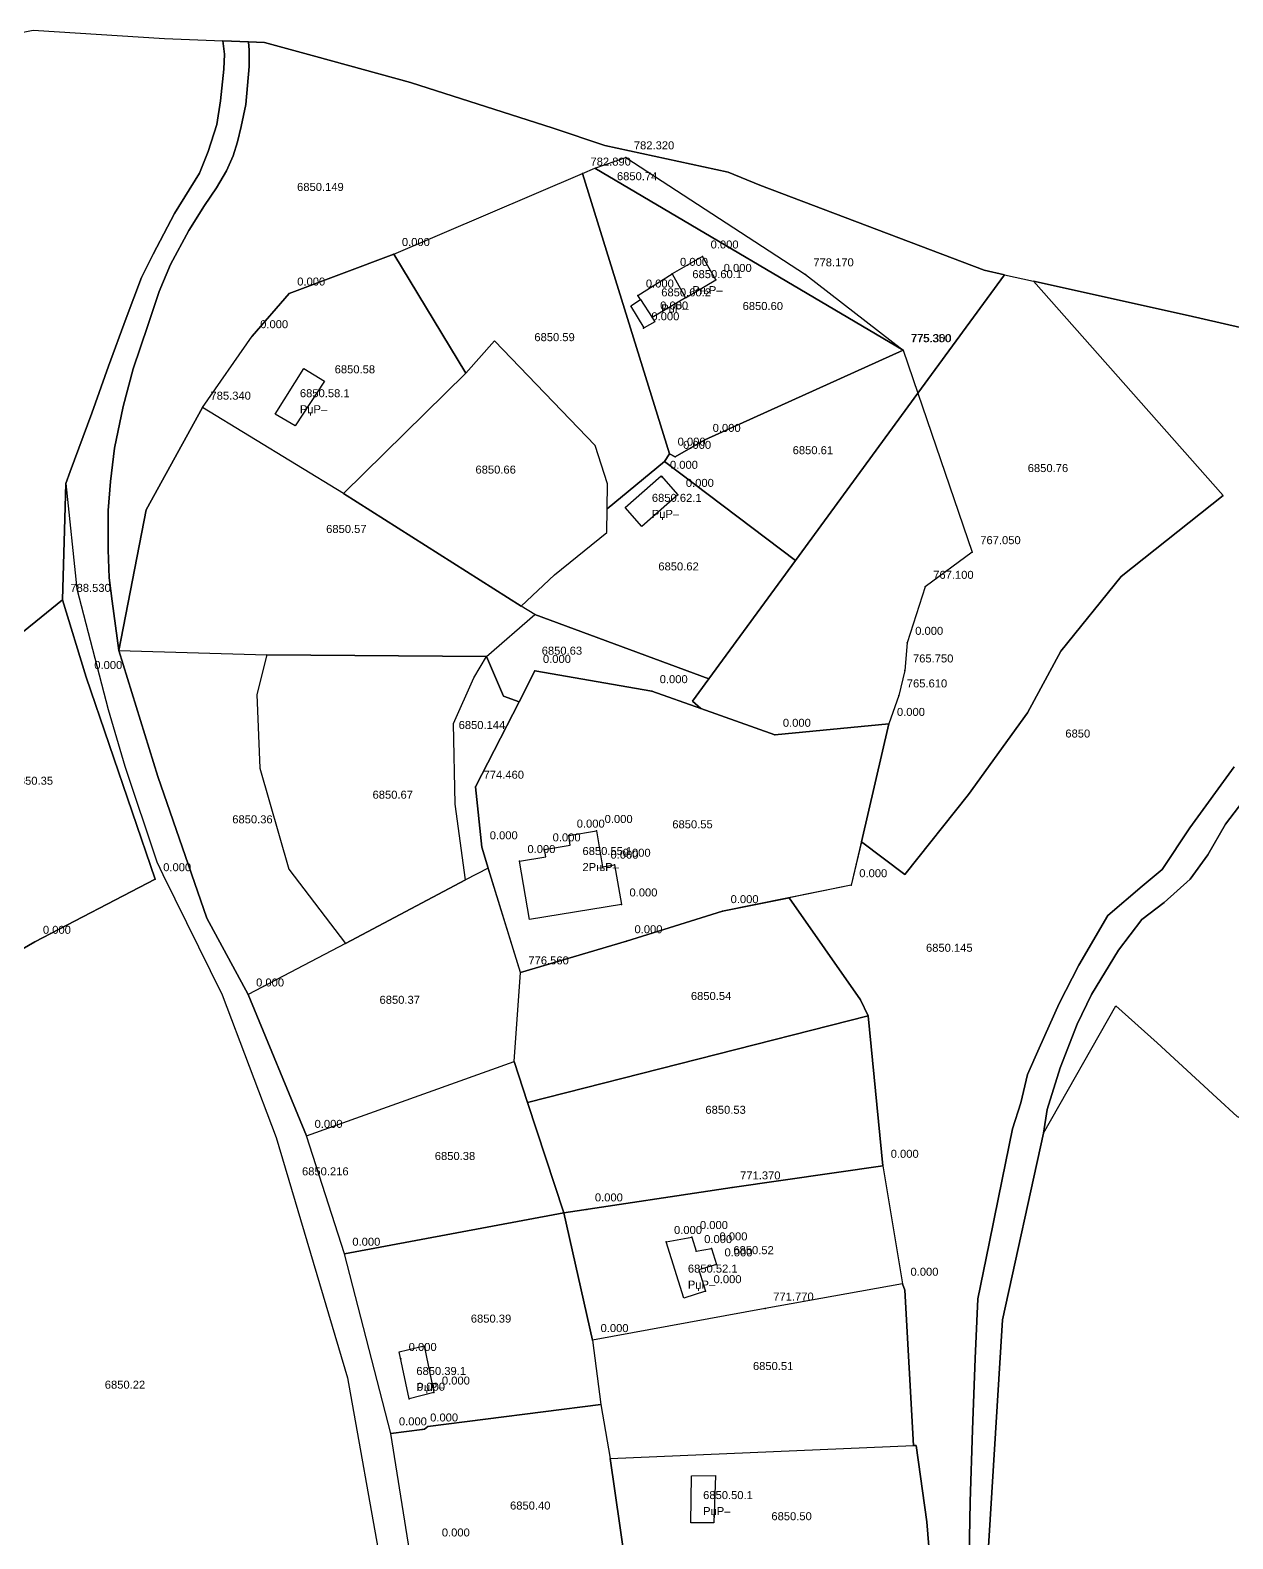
# Model space of a CAD drawing. Header units: metres. Extents: x 8504925 to 8509157, y 4588840 to 4591954.
# Drawn here: x 8506242 to 8506392.3, y 4589416.7 to 4589605.3 of the extents above; entities that cross this region are included whole.
import ezdxf

# ---------------------------------------------------------------- set-up
doc = ezdxf.new("R2010")
doc.units = ezdxf.units.M
for name, color, linetype in [('cad13', 30, 'Continuous'), ('cad144', 7, 'Continuous'), ('cad145', 7, 'Continuous'), ('cad146', 7, 'Continuous'), ('cad176', 7, 'Continuous'), ('cad22', 7, 'Continuous'), ('cad_cont_1', 30, 'Continuous'), ('cad_cont_2', 7, 'Continuous'), ('cad_cont_3', 7, 'Continuous'), ('points', 1, 'Continuous'), ('texts', 7, 'Continuous')]:
    doc.layers.add(name, color=color, linetype=linetype)
doc.styles.get("Standard").update_dxf_attribs({"font": 'arial.ttf'})

msp = doc.modelspace()

# ---------------------------------------------------------------- linework, layer by layer
at = {"layer": 'cad13'}
for points in [[(8506323.932, 4589571.821), (8506327.69, 4589574.04), (8506326.05, 4589576.97), (8506322.23, 4589574.8)], [(8506323.932, 4589571.821), (8506319.75, 4589569.35), (8506320.101, 4589568.814), (8506318.752, 4589568.051), (8506317.067, 4589570.805), (8506318.291, 4589571.583), (8506317.96, 4589572.09), (8506322.23, 4589574.8)], [(8506322.23, 4589574.8), (8506323.932, 4589571.821)], [(8506275.123, 4589555.803), (8506272.65, 4589557.272), (8506276.208, 4589562.967), (8506278.8, 4589561.381), (8506275.123, 4589555.803)], [(8506318.462, 4589543.214), (8506316.364, 4589545.592), (8506320.861, 4589549.563), (8506322.96, 4589547.18), (8506318.462, 4589543.214)], [(8506315.91, 4589496), (8506304.413, 4589494.097), (8506303.16, 4589501.42), (8506306.464, 4589501.964), (8506306.31, 4589502.88), (8506309.512, 4589503.413), (8506309.32, 4589504.6), (8506312.81, 4589505.18), (8506313.54, 4589500.72), (8506315.06, 4589500.96), (8506315.91, 4589496)], [(8506323.691, 4589446.814), (8506321.48, 4589453.82), (8506324.72, 4589454.44), (8506325.25, 4589452.68), (8506327.16, 4589453.02), (8506327.79, 4589451.02), (8506325.579, 4589450.328), (8506326.42, 4589447.67), (8506323.691, 4589446.814)], [(8506289.36, 4589434.23), (8506288.135, 4589440.086), (8506291.248, 4589440.851), (8506292.47, 4589435), (8506289.36, 4589434.23)], [(8506324.56, 4589418.723), (8506324.673, 4589424.615), (8506327.674, 4589424.658), (8506327.473, 4589418.742), (8506324.56, 4589418.723)]]:
    msp.add_lwpolyline(points, dxfattribs=at)
at = {"layer": 'cad144'}
for points in [[(8506312.597, 4589588.02), (8506316.46, 4589589.36)], [(8506316.46, 4589589.36), (8506338.89, 4589574.74)], [(8506287.47, 4589577.28), (8506311.04, 4589587.33)], [(8506311.04, 4589587.33), (8506312.597, 4589588.02)], [(8506321.93, 4589552.33), (8506311.04, 4589587.33)], [(8506296.481, 4589562.387), (8506287.47, 4589577.28)], [(8506338.89, 4589574.74), (8506351.11, 4589565.27)], [(8506263.55, 4589558.08), (8506269.76, 4589567.01)], [(8506351.11, 4589565.27), (8506352.957, 4589559.887)], [(8506352.957, 4589559.887), (8506359.75, 4589540.02)], [(8506321.93, 4589552.33), (8506322.62, 4589551.93)], [(8506359.75, 4589540.02), (8506353.87, 4589535.69), (8506351.62, 4589528.69), (8506351.34, 4589525.24), (8506350.57, 4589522.12), (8506349.34, 4589518.56)], [(8506222.07, 4589514.6), (8506246.04, 4589534.06)], [(8506246.04, 4589534.06), (8506249.03, 4589524.42), (8506257.64, 4589499.15), (8506242.61, 4589491.33)], [(8506303.113, 4589521.309), (8506305.1, 4589525.18), (8506319.69, 4589522.65), (8506325.841, 4589520.473)], [(8506298.45, 4589503.14), (8506297.68, 4589510.71), (8506303.113, 4589521.309)], [(8506325.841, 4589520.473), (8506335.08, 4589517.2), (8506349.34, 4589518.56)], [(8506349.34, 4589518.56), (8506344.63, 4589498.4), (8506328.55, 4589495.16)], [(8506303.28, 4589487.51), (8506298.45, 4589503.14)], [(8506328.55, 4589495.16), (8506316.54, 4589491.4), (8506303.28, 4589487.51)], [(8506281.28, 4589452.35), (8506276.56, 4589467.08)], [(8506308.725, 4589457.451), (8506329.74, 4589460.64), (8506348.56, 4589463.34)], [(8506348.56, 4589463.34), (8506351.03, 4589448.6)], [(8506281.28, 4589452.35), (8506308.725, 4589457.451)], [(8506312.3, 4589441.56), (8506308.725, 4589457.451)], [(8506287.1, 4589429.9), (8506281.28, 4589452.35)], [(8506351.03, 4589448.6), (8506333.88, 4589445.5), (8506312.3, 4589441.56)], [(8506287.1, 4589429.9), (8506291, 4589430.39)], [(8506290.73, 4589407.19), (8506287.1, 4589429.9)]]:
    msp.add_lwpolyline(points, dxfattribs=at)
at = {"layer": 'cad145'}
for points in [[(8506351.11, 4589565.27), (8506326.31, 4589554.05)], [(8506326.31, 4589554.05), (8506322.62, 4589551.93)]]:
    msp.add_lwpolyline(points, dxfattribs=at)
at = {"layer": 'cad146'}
for points in [[(8506246.479, 4589548.594), (8506247.029, 4589550.115), (8506249.716, 4589557.383), (8506251.811, 4589563.262), (8506254.026, 4589569.262), (8506255.946, 4589574.357), (8506257.369, 4589577.254), (8506260.071, 4589582.354), (8506263.194, 4589587.398), (8506264.258, 4589590.111), (8506265.348, 4589593.457), (8506265.809, 4589596.408), (8506266.203, 4589600.381), (8506266.311, 4589602.246), (8506266.093, 4589603.924)], [(8506269.284, 4589603.794), (8506269.385, 4589602.756), (8506269.399, 4589600.707), (8506268.97, 4589595.979), (8506268.387, 4589593.207), (8506267.92, 4589591.279), (8506267.391, 4589589.531), (8506266.561, 4589587.662), (8506265.312, 4589585.549), (8506263.794, 4589583.342), (8506261.83, 4589580.201), (8506259.573, 4589575.975), (8506258.153, 4589572.598), (8506256.709, 4589568.348), (8506254.881, 4589562.922), (8506253.65, 4589558.221), (8506252.573, 4589553.012), (8506252.06, 4589548.857), (8506251.784, 4589545.246), (8506251.758, 4589540.314), (8506251.902, 4589536.826), (8506252.283, 4589533.883), (8506253.09, 4589527.734)], [(8506312.597, 4589588.02), (8506351.11, 4589565.27)], [(8506287.47, 4589577.28), (8506274.39, 4589572.34), (8506269.76, 4589567.01)], [(8506345.902, 4589503.843), (8506351.338, 4589499.742), (8506359.278, 4589509.723), (8506366.648, 4589519.953), (8506370.838, 4589527.662), (8506378.377, 4589536.982), (8506391.127, 4589547.082), (8506367.409, 4589573.883)], [(8506363.778, 4589574.685), (8506352.957, 4589559.887)], [(8506314.136, 4589545.445), (8506314.185, 4589548.547), (8506312.62, 4589553.357), (8506300.03, 4589566.443), (8506296.481, 4589562.387)], [(8506296.481, 4589562.387), (8506281.174, 4589547.34)], [(8506337.667, 4589538.977), (8506352.957, 4589559.887)], [(8506263.55, 4589558.08), (8506256.505, 4589545.303), (8506253.09, 4589527.734)], [(8506281.174, 4589547.34), (8506263.55, 4589558.08)], [(8506321.285, 4589551.357), (8506314.136, 4589545.445)], [(8506321.93, 4589552.33), (8506321.285, 4589551.357)], [(8506337.667, 4589538.977), (8506321.285, 4589551.357)], [(8506246.04, 4589534.06), (8506246.479, 4589548.594)], [(8506246.479, 4589548.594), (8506247.831, 4589535.422), (8506251.744, 4589520.361), (8506253.826, 4589513.272), (8506257.847, 4589501.328), (8506258.578, 4589499.736), (8506266.002, 4589484.688), (8506272.767, 4589466.859), (8506281.67, 4589436.855), (8506285.872, 4589413.258), (8506286.452, 4589408.604), (8506286.686, 4589394.498), (8506282.944, 4589370.846), (8506281.548, 4589364.604), (8506278.414, 4589352.322), (8506275.97, 4589344.37)], [(8506303.393, 4589533.285), (8506281.174, 4589547.34)], [(8506303.393, 4589533.285), (8506307.527, 4589537.18), (8506314.095, 4589542.494), (8506314.136, 4589545.445)], [(8506326.842, 4589524.174), (8506337.667, 4589538.977)], [(8506299.058, 4589526.981), (8506305.093, 4589532.227)], [(8506305.093, 4589532.227), (8506303.393, 4589533.285)], [(8506326.842, 4589524.174), (8506305.093, 4589532.227)], [(8506253.09, 4589527.734), (8506271.599, 4589527.188)], [(8506253.09, 4589527.734), (8506257.975, 4589512.008), (8506264.091, 4589494.283), (8506269.25, 4589484.75)], [(8506271.599, 4589527.188), (8506270.338, 4589522.248), (8506270.735, 4589513.045), (8506274.357, 4589500.395), (8506281.409, 4589491.125)], [(8506271.599, 4589527.188), (8506299.058, 4589526.981)], [(8506296.431, 4589499.055), (8506295.115, 4589508.541), (8506294.913, 4589518.613), (8506297.476, 4589524.303), (8506299.058, 4589526.981)], [(8506303.113, 4589521.309), (8506301.159, 4589522.045), (8506299.058, 4589526.981)], [(8506325.841, 4589520.473), (8506324.808, 4589521.393), (8506326.842, 4589524.174)], [(8506349.34, 4589518.56), (8506345.902, 4589503.843)], [(8506392.469, 4589513.182), (8506386.941, 4589505.566), (8506383.468, 4589500.377), (8506380.973, 4589498.287), (8506376.71, 4589494.604), (8506373.072, 4589488.414), (8506370.62, 4589483.621), (8506368.1, 4589478.025), (8506366.66, 4589474.75), (8506365.832, 4589471.211), (8506364.782, 4589467.939), (8506363.013, 4589459.373), (8506361.883, 4589453.615), (8506360.444, 4589446.711), (8506360.129, 4589439.275), (8506359.776, 4589430.33), (8506359.472, 4589421.338), (8506359.282, 4589410.055)], [(8506345.902, 4589503.843), (8506344.63, 4589498.4), (8506336.889, 4589496.82)], [(8506299.256, 4589500.544), (8506298.45, 4589503.14)], [(8506299.256, 4589500.544), (8506296.431, 4589499.055)], [(8506303.28, 4589487.51), (8506299.256, 4589500.544)], [(8506296.431, 4589499.055), (8506281.409, 4589491.125)], [(8506336.889, 4589496.82), (8506328.55, 4589495.16)], [(8506346.73, 4589482.078), (8506345.783, 4589484.072), (8506336.889, 4589496.82)], [(8506236.13, 4589487.607), (8506242.61, 4589491.33)], [(8506281.409, 4589491.125), (8506269.25, 4589484.75)], [(8506302.511, 4589476.357), (8506303.28, 4589487.51)], [(8506269.25, 4589484.75), (8506276.56, 4589467.08)], [(8506304.168, 4589471.246), (8506346.73, 4589482.078)], [(8506348.56, 4589463.34), (8506346.73, 4589482.078)], [(8506276.56, 4589467.08), (8506302.511, 4589476.357)], [(8506304.168, 4589471.246), (8506302.511, 4589476.357)], [(8506308.725, 4589457.451), (8506304.168, 4589471.246)], [(8506352.408, 4589428.369), (8506351.336, 4589447.789), (8506351.03, 4589448.6)], [(8506312.3, 4589441.56), (8506313.35, 4589433.525)], [(8506313.35, 4589433.525), (8506291.723, 4589430.772), (8506291.298, 4589430.428), (8506291, 4589430.39)], [(8506313.35, 4589433.525), (8506314.506, 4589426.744)], [(8506314.506, 4589426.744), (8506352.408, 4589428.369)], [(8506354.796, 4589410.156), (8506354.053, 4589418.859), (8506352.75, 4589428.371), (8506352.408, 4589428.369)], [(8506314.506, 4589426.744), (8506316.951, 4589409.729)]]:
    msp.add_lwpolyline(points, dxfattribs=at)
at = {"layer": 'cad176'}
for points in [[(8506160.064, 4589570.432), (8506161.924, 4589570.916), (8506166.861, 4589572.197), (8506178.643, 4589575.236), (8506185.104, 4589578.588), (8506189.885, 4589580.916), (8506204.83, 4589588.752), (8506211.252, 4589592.455), (8506221.002, 4589598.182), (8506232.346, 4589603.252), (8506237.861, 4589604.354), (8506242.408, 4589605.252), (8506258.791, 4589604.221), (8506266.093, 4589603.924)], [(8506266.093, 4589603.924), (8506269.284, 4589603.794)], [(8506269.284, 4589603.794), (8506271.283, 4589603.713), (8506277.705, 4589601.963), (8506289.564, 4589598.721), (8506307.385, 4589593.018), (8506313.83, 4589590.838), (8506329.229, 4589587.494), (8506333.213, 4589585.9), (8506361.252, 4589575.244), (8506363.778, 4589574.685)], [(8506363.778, 4589574.685), (8506367.409, 4589573.883)], [(8506367.409, 4589573.883), (8506386.729, 4589569.611), (8506412.354, 4589563.713), (8506424.635, 4589559.197), (8506430.58, 4589560.072), (8506435.713, 4589561.588), (8506440.785, 4589567.707)], [(8506400.25, 4589509.66), (8506396.146, 4589512.238), (8506391.406, 4589506.02), (8506389.201, 4589502.213), (8506386.992, 4589499.148), (8506383.74, 4589496.227), (8506380.928, 4589494.123), (8506378.017, 4589490.273), (8506374.634, 4589484.748), (8506372.875, 4589481.018), (8506370.756, 4589475.574), (8506369.118, 4589470.395), (8506368.658, 4589467.4)], [(8506368.658, 4589467.4), (8506377.674, 4589483.322), (8506382.846, 4589478.705), (8506390.322, 4589471.822), (8506392.869, 4589469.486), (8506396.924, 4589467.986), (8506405.932, 4589465.174), (8506429.963, 4589460.252), (8506434.65, 4589459.291)], [(8506368.658, 4589467.4), (8506363.541, 4589444.111), (8506361.515, 4589411.739), (8506359.924, 4589386.338), (8506359.541, 4589380.377), (8506357.182, 4589361.674), (8506347.846, 4589334.736), (8506341.111, 4589318.205)]]:
    msp.add_lwpolyline(points, dxfattribs=at)
at = {"layer": 'cad22'}
msp.add_lwpolyline([(8506318.291, 4589571.583), (8506319.75, 4589569.35)], dxfattribs=at)
at = {"layer": 'cad_cont_1'}
for points in [[(8506322.23, 4589574.8), (8506323.932, 4589571.821), (8506323.932, 4589571.821), (8506327.69, 4589574.04), (8506326.05, 4589576.97), (8506322.23, 4589574.8)], [(8506322.23, 4589574.8), (8506323.932, 4589571.821), (8506323.932, 4589571.821), (8506319.75, 4589569.35), (8506320.101, 4589568.814), (8506318.752, 4589568.051), (8506317.067, 4589570.805), (8506318.291, 4589571.583), (8506317.96, 4589572.09), (8506322.23, 4589574.8)], [(8506275.123, 4589555.803), (8506272.65, 4589557.272), (8506276.208, 4589562.967), (8506278.8, 4589561.381), (8506275.123, 4589555.803)], [(8506318.462, 4589543.214), (8506316.364, 4589545.592), (8506320.861, 4589549.563), (8506322.96, 4589547.18), (8506318.462, 4589543.214)], [(8506315.91, 4589496), (8506304.413, 4589494.097), (8506303.16, 4589501.42), (8506306.464, 4589501.964), (8506306.31, 4589502.88), (8506309.512, 4589503.413), (8506309.32, 4589504.6), (8506312.81, 4589505.18), (8506313.54, 4589500.72), (8506315.06, 4589500.96), (8506315.91, 4589496)], [(8506323.691, 4589446.814), (8506321.48, 4589453.82), (8506324.72, 4589454.44), (8506325.25, 4589452.68), (8506327.16, 4589453.02), (8506327.79, 4589451.02), (8506325.579, 4589450.328), (8506326.42, 4589447.67), (8506323.691, 4589446.814)], [(8506289.36, 4589434.23), (8506288.135, 4589440.086), (8506291.248, 4589440.851), (8506292.47, 4589435), (8506289.36, 4589434.23)], [(8506324.56, 4589418.723), (8506324.673, 4589424.615), (8506327.674, 4589424.658), (8506327.473, 4589418.742), (8506324.56, 4589418.723)]]:
    msp.add_lwpolyline(points, dxfattribs=at)
at = {"layer": 'cad_cont_2'}
for points in [[(8506237.861, 4589604.354), (8506242.408, 4589605.252), (8506258.791, 4589604.221), (8506266.093, 4589603.924), (8506266.093, 4589603.924), (8506266.311, 4589602.246), (8506266.203, 4589600.381), (8506265.809, 4589596.408), (8506265.348, 4589593.457), (8506264.258, 4589590.111), (8506263.194, 4589587.398), (8506260.071, 4589582.354), (8506257.369, 4589577.254), (8506255.946, 4589574.357), (8506254.026, 4589569.262), (8506251.811, 4589563.262), (8506249.716, 4589557.383), (8506247.029, 4589550.115), (8506246.479, 4589548.594), (8506246.479, 4589548.594), (8506246.04, 4589534.06), (8506246.04, 4589534.06), (8506222.07, 4589514.6)], [(8506290.73, 4589407.19), (8506287.1, 4589429.9), (8506287.1, 4589429.9), (8506281.28, 4589452.35), (8506281.28, 4589452.35), (8506276.56, 4589467.08), (8506276.56, 4589467.08), (8506269.25, 4589484.75), (8506269.25, 4589484.75), (8506264.091, 4589494.283), (8506257.975, 4589512.008), (8506253.09, 4589527.734), (8506253.09, 4589527.734), (8506252.283, 4589533.883), (8506251.902, 4589536.826), (8506251.758, 4589540.314), (8506251.784, 4589545.246), (8506252.06, 4589548.857), (8506252.573, 4589553.012), (8506253.65, 4589558.221), (8506254.881, 4589562.922), (8506256.709, 4589568.348), (8506258.153, 4589572.598), (8506259.573, 4589575.975), (8506261.83, 4589580.201), (8506263.794, 4589583.342), (8506265.312, 4589585.549), (8506266.561, 4589587.662), (8506267.391, 4589589.531), (8506267.92, 4589591.279), (8506268.387, 4589593.207), (8506268.97, 4589595.979), (8506269.399, 4589600.707), (8506269.385, 4589602.756), (8506269.284, 4589603.794), (8506269.284, 4589603.794), (8506266.093, 4589603.924), (8506266.093, 4589603.924), (8506266.311, 4589602.246), (8506266.203, 4589600.381), (8506265.809, 4589596.408), (8506265.348, 4589593.457), (8506264.258, 4589590.111), (8506263.194, 4589587.398), (8506260.071, 4589582.354), (8506257.369, 4589577.254), (8506255.946, 4589574.357), (8506254.026, 4589569.262), (8506251.811, 4589563.262), (8506249.716, 4589557.383), (8506247.029, 4589550.115), (8506246.479, 4589548.594)], [(8506269.284, 4589603.794), (8506269.385, 4589602.756), (8506269.399, 4589600.707), (8506268.97, 4589595.979), (8506268.387, 4589593.207), (8506267.92, 4589591.279), (8506267.391, 4589589.531), (8506266.561, 4589587.662), (8506265.312, 4589585.549), (8506263.794, 4589583.342), (8506261.83, 4589580.201), (8506259.573, 4589575.975), (8506258.153, 4589572.598), (8506256.709, 4589568.348), (8506254.881, 4589562.922), (8506253.65, 4589558.221), (8506252.573, 4589553.012), (8506252.06, 4589548.857), (8506251.784, 4589545.246), (8506251.758, 4589540.314), (8506251.902, 4589536.826), (8506252.283, 4589533.883), (8506253.09, 4589527.734), (8506253.09, 4589527.734), (8506256.505, 4589545.303), (8506263.55, 4589558.08), (8506263.55, 4589558.08), (8506269.76, 4589567.01), (8506269.76, 4589567.01), (8506274.39, 4589572.34), (8506287.47, 4589577.28), (8506287.47, 4589577.28), (8506311.04, 4589587.33), (8506311.04, 4589587.33), (8506312.597, 4589588.02), (8506312.597, 4589588.02), (8506316.46, 4589589.36), (8506316.46, 4589589.36), (8506338.89, 4589574.74), (8506338.89, 4589574.74), (8506351.11, 4589565.27), (8506351.11, 4589565.27), (8506352.957, 4589559.887), (8506352.957, 4589559.887), (8506363.778, 4589574.685), (8506363.778, 4589574.685), (8506361.252, 4589575.244), (8506333.213, 4589585.9), (8506329.229, 4589587.494), (8506313.83, 4589590.838), (8506307.385, 4589593.018), (8506289.564, 4589598.721), (8506277.705, 4589601.963), (8506271.283, 4589603.713), (8506269.284, 4589603.794)], [(8506312.597, 4589588.02), (8506316.46, 4589589.36), (8506316.46, 4589589.36), (8506338.89, 4589574.74), (8506338.89, 4589574.74), (8506351.11, 4589565.27), (8506351.11, 4589565.27), (8506312.597, 4589588.02)], [(8506296.481, 4589562.387), (8506287.47, 4589577.28), (8506287.47, 4589577.28), (8506311.04, 4589587.33), (8506311.04, 4589587.33), (8506321.93, 4589552.33), (8506321.93, 4589552.33), (8506321.285, 4589551.357), (8506321.285, 4589551.357), (8506314.136, 4589545.445), (8506314.136, 4589545.445), (8506314.185, 4589548.547), (8506312.62, 4589553.357), (8506300.03, 4589566.443), (8506296.481, 4589562.387)], [(8506321.93, 4589552.33), (8506311.04, 4589587.33), (8506311.04, 4589587.33), (8506312.597, 4589588.02), (8506312.597, 4589588.02), (8506351.11, 4589565.27), (8506351.11, 4589565.27), (8506326.31, 4589554.05), (8506326.31, 4589554.05), (8506322.62, 4589551.93), (8506322.62, 4589551.93), (8506321.93, 4589552.33)], [(8506263.55, 4589558.08), (8506269.76, 4589567.01), (8506269.76, 4589567.01), (8506274.39, 4589572.34), (8506287.47, 4589577.28), (8506287.47, 4589577.28), (8506296.481, 4589562.387), (8506296.481, 4589562.387), (8506281.174, 4589547.34), (8506281.174, 4589547.34), (8506263.55, 4589558.08)], [(8506325.841, 4589520.473), (8506324.808, 4589521.393), (8506326.842, 4589524.174), (8506326.842, 4589524.174), (8506337.667, 4589538.977), (8506337.667, 4589538.977), (8506352.957, 4589559.887), (8506352.957, 4589559.887), (8506363.778, 4589574.685), (8506363.778, 4589574.685), (8506367.409, 4589573.883), (8506367.409, 4589573.883), (8506391.127, 4589547.082), (8506378.377, 4589536.982), (8506370.838, 4589527.662), (8506366.648, 4589519.953), (8506359.278, 4589509.723), (8506351.338, 4589499.742), (8506345.902, 4589503.843), (8506345.902, 4589503.843), (8506349.34, 4589518.56), (8506349.34, 4589518.56), (8506335.08, 4589517.2), (8506325.841, 4589520.473)], [(8506412.354, 4589563.713), (8506386.729, 4589569.611), (8506367.409, 4589573.883), (8506367.409, 4589573.883), (8506391.127, 4589547.082), (8506378.377, 4589536.982), (8506370.838, 4589527.662), (8506366.648, 4589519.953), (8506359.278, 4589509.723), (8506351.338, 4589499.742), (8506345.902, 4589503.843), (8506345.902, 4589503.843), (8506344.63, 4589498.4), (8506336.889, 4589496.82), (8506336.889, 4589496.82), (8506345.783, 4589484.072), (8506346.73, 4589482.078), (8506346.73, 4589482.078), (8506348.56, 4589463.34), (8506348.56, 4589463.34), (8506351.03, 4589448.6), (8506351.03, 4589448.6), (8506351.336, 4589447.789), (8506352.408, 4589428.369), (8506352.408, 4589428.369), (8506352.75, 4589428.371), (8506354.053, 4589418.859), (8506354.796, 4589410.156)], [(8506296.481, 4589562.387), (8506281.174, 4589547.34), (8506281.174, 4589547.34), (8506303.393, 4589533.285), (8506303.393, 4589533.285), (8506307.527, 4589537.18), (8506314.095, 4589542.494), (8506314.136, 4589545.445), (8506314.136, 4589545.445), (8506314.185, 4589548.547), (8506312.62, 4589553.357), (8506300.03, 4589566.443), (8506296.481, 4589562.387)], [(8506337.667, 4589538.977), (8506321.285, 4589551.357), (8506321.285, 4589551.357), (8506321.93, 4589552.33), (8506321.93, 4589552.33), (8506322.62, 4589551.93), (8506322.62, 4589551.93), (8506326.31, 4589554.05), (8506326.31, 4589554.05), (8506351.11, 4589565.27), (8506351.11, 4589565.27), (8506352.957, 4589559.887), (8506352.957, 4589559.887), (8506337.667, 4589538.977)], [(8506253.09, 4589527.734), (8506271.599, 4589527.188), (8506271.599, 4589527.188), (8506299.058, 4589526.981), (8506299.058, 4589526.981), (8506305.093, 4589532.227), (8506305.093, 4589532.227), (8506303.393, 4589533.285), (8506303.393, 4589533.285), (8506281.174, 4589547.34), (8506281.174, 4589547.34), (8506263.55, 4589558.08), (8506263.55, 4589558.08), (8506256.505, 4589545.303), (8506253.09, 4589527.734)], [(8506303.393, 4589533.285), (8506307.527, 4589537.18), (8506314.095, 4589542.494), (8506314.136, 4589545.445), (8506314.136, 4589545.445), (8506321.285, 4589551.357), (8506321.285, 4589551.357), (8506337.667, 4589538.977), (8506337.667, 4589538.977), (8506326.842, 4589524.174), (8506326.842, 4589524.174), (8506305.093, 4589532.227), (8506305.093, 4589532.227), (8506303.393, 4589533.285)], [(8506236.13, 4589487.607), (8506242.61, 4589491.33), (8506242.61, 4589491.33), (8506257.64, 4589499.15), (8506249.03, 4589524.42), (8506246.04, 4589534.06), (8506246.04, 4589534.06), (8506246.479, 4589548.594), (8506246.479, 4589548.594), (8506247.831, 4589535.422), (8506251.744, 4589520.361), (8506253.826, 4589513.272), (8506257.847, 4589501.328), (8506258.578, 4589499.736), (8506266.002, 4589484.688), (8506272.767, 4589466.859), (8506281.67, 4589436.855), (8506285.872, 4589413.258)], [(8506246.479, 4589548.594), (8506247.831, 4589535.422), (8506251.744, 4589520.361), (8506253.826, 4589513.272), (8506257.847, 4589501.328), (8506258.578, 4589499.736), (8506266.002, 4589484.688), (8506272.767, 4589466.859), (8506281.67, 4589436.855), (8506285.872, 4589413.258)], [(8506224.41, 4589508.19), (8506222.07, 4589514.6), (8506222.07, 4589514.6), (8506246.04, 4589534.06), (8506246.04, 4589534.06), (8506249.03, 4589524.42), (8506257.64, 4589499.15), (8506242.61, 4589491.33), (8506242.61, 4589491.33), (8506236.13, 4589487.607), (8506236.13, 4589487.607), (8506224.988, 4589506.25), (8506224.41, 4589508.19)], [(8506303.113, 4589521.309), (8506301.159, 4589522.045), (8506299.058, 4589526.981), (8506299.058, 4589526.981), (8506305.093, 4589532.227), (8506305.093, 4589532.227), (8506326.842, 4589524.174), (8506326.842, 4589524.174), (8506324.808, 4589521.393), (8506325.841, 4589520.473), (8506325.841, 4589520.473), (8506319.69, 4589522.65), (8506305.1, 4589525.18), (8506303.113, 4589521.309)], [(8506253.09, 4589527.734), (8506271.599, 4589527.188), (8506271.599, 4589527.188), (8506270.338, 4589522.248), (8506270.735, 4589513.045), (8506274.357, 4589500.395), (8506281.409, 4589491.125), (8506281.409, 4589491.125), (8506269.25, 4589484.75), (8506269.25, 4589484.75), (8506264.091, 4589494.283), (8506257.975, 4589512.008), (8506253.09, 4589527.734)], [(8506271.599, 4589527.188), (8506270.338, 4589522.248), (8506270.735, 4589513.045), (8506274.357, 4589500.395), (8506281.409, 4589491.125), (8506281.409, 4589491.125), (8506296.431, 4589499.055), (8506296.431, 4589499.055), (8506295.115, 4589508.541), (8506294.913, 4589518.613), (8506297.476, 4589524.303), (8506299.058, 4589526.981), (8506299.058, 4589526.981), (8506271.599, 4589527.188)], [(8506296.431, 4589499.055), (8506295.115, 4589508.541), (8506294.913, 4589518.613), (8506297.476, 4589524.303), (8506299.058, 4589526.981), (8506299.058, 4589526.981), (8506301.159, 4589522.045), (8506303.113, 4589521.309), (8506303.113, 4589521.309), (8506297.68, 4589510.71), (8506298.45, 4589503.14), (8506298.45, 4589503.14), (8506299.256, 4589500.544), (8506299.256, 4589500.544), (8506296.431, 4589499.055)], [(8506298.45, 4589503.14), (8506297.68, 4589510.71), (8506303.113, 4589521.309), (8506303.113, 4589521.309), (8506305.1, 4589525.18), (8506319.69, 4589522.65), (8506325.841, 4589520.473), (8506325.841, 4589520.473), (8506335.08, 4589517.2), (8506349.34, 4589518.56), (8506349.34, 4589518.56), (8506345.902, 4589503.843), (8506345.902, 4589503.843), (8506344.63, 4589498.4), (8506336.889, 4589496.82), (8506336.889, 4589496.82), (8506328.55, 4589495.16), (8506328.55, 4589495.16), (8506316.54, 4589491.4), (8506303.28, 4589487.51), (8506303.28, 4589487.51), (8506299.256, 4589500.544), (8506299.256, 4589500.544), (8506298.45, 4589503.14)], [(8506392.469, 4589513.182), (8506386.941, 4589505.566), (8506383.468, 4589500.377), (8506380.973, 4589498.287), (8506376.71, 4589494.604), (8506373.072, 4589488.414), (8506370.62, 4589483.621), (8506368.1, 4589478.025), (8506366.66, 4589474.75), (8506365.832, 4589471.211), (8506364.782, 4589467.939), (8506363.013, 4589459.373), (8506361.883, 4589453.615), (8506360.444, 4589446.711), (8506360.129, 4589439.275), (8506359.776, 4589430.33), (8506359.472, 4589421.338), (8506359.282, 4589410.055)], [(8506359.282, 4589410.055), (8506359.472, 4589421.338), (8506359.776, 4589430.33), (8506360.129, 4589439.275), (8506360.444, 4589446.711), (8506361.883, 4589453.615), (8506363.013, 4589459.373), (8506364.782, 4589467.939), (8506365.832, 4589471.211), (8506366.66, 4589474.75), (8506368.1, 4589478.025), (8506370.62, 4589483.621), (8506373.072, 4589488.414), (8506376.71, 4589494.604), (8506380.973, 4589498.287), (8506383.468, 4589500.377), (8506386.941, 4589505.566), (8506392.469, 4589513.182)], [(8506361.515, 4589411.739), (8506363.541, 4589444.111), (8506368.658, 4589467.4), (8506368.658, 4589467.4), (8506369.118, 4589470.395), (8506370.756, 4589475.574), (8506372.875, 4589481.018), (8506374.634, 4589484.748), (8506378.017, 4589490.273), (8506380.928, 4589494.123), (8506383.74, 4589496.227), (8506386.992, 4589499.148), (8506389.201, 4589502.213), (8506391.406, 4589506.02), (8506396.146, 4589512.238)], [(8506396.146, 4589512.238), (8506391.406, 4589506.02), (8506389.201, 4589502.213), (8506386.992, 4589499.148), (8506383.74, 4589496.227), (8506380.928, 4589494.123), (8506378.017, 4589490.273), (8506374.634, 4589484.748), (8506372.875, 4589481.018), (8506370.756, 4589475.574), (8506369.118, 4589470.395), (8506368.658, 4589467.4)], [(8506281.409, 4589491.125), (8506269.25, 4589484.75), (8506269.25, 4589484.75), (8506276.56, 4589467.08), (8506276.56, 4589467.08), (8506302.511, 4589476.357), (8506302.511, 4589476.357), (8506303.28, 4589487.51), (8506303.28, 4589487.51), (8506299.256, 4589500.544), (8506299.256, 4589500.544), (8506296.431, 4589499.055), (8506296.431, 4589499.055), (8506281.409, 4589491.125)], [(8506304.168, 4589471.246), (8506302.511, 4589476.357), (8506302.511, 4589476.357), (8506303.28, 4589487.51), (8506303.28, 4589487.51), (8506316.54, 4589491.4), (8506328.55, 4589495.16), (8506328.55, 4589495.16), (8506336.889, 4589496.82), (8506336.889, 4589496.82), (8506345.783, 4589484.072), (8506346.73, 4589482.078), (8506346.73, 4589482.078), (8506304.168, 4589471.246)], [(8506368.658, 4589467.4), (8506377.674, 4589483.322), (8506382.846, 4589478.705), (8506390.322, 4589471.822), (8506392.869, 4589469.486)], [(8506304.168, 4589471.246), (8506346.73, 4589482.078), (8506346.73, 4589482.078), (8506348.56, 4589463.34), (8506348.56, 4589463.34), (8506329.74, 4589460.64), (8506308.725, 4589457.451), (8506308.725, 4589457.451), (8506304.168, 4589471.246)], [(8506276.56, 4589467.08), (8506302.511, 4589476.357), (8506302.511, 4589476.357), (8506304.168, 4589471.246), (8506304.168, 4589471.246), (8506308.725, 4589457.451), (8506308.725, 4589457.451), (8506281.28, 4589452.35), (8506281.28, 4589452.35), (8506276.56, 4589467.08)], [(8506308.725, 4589457.451), (8506329.74, 4589460.64), (8506348.56, 4589463.34), (8506348.56, 4589463.34), (8506351.03, 4589448.6), (8506351.03, 4589448.6), (8506333.88, 4589445.5), (8506312.3, 4589441.56), (8506312.3, 4589441.56), (8506308.725, 4589457.451)], [(8506281.28, 4589452.35), (8506308.725, 4589457.451), (8506308.725, 4589457.451), (8506312.3, 4589441.56), (8506312.3, 4589441.56), (8506313.35, 4589433.525), (8506313.35, 4589433.525), (8506291.723, 4589430.772), (8506291.298, 4589430.428), (8506291, 4589430.39), (8506291, 4589430.39), (8506287.1, 4589429.9), (8506287.1, 4589429.9), (8506281.28, 4589452.35)], [(8506351.03, 4589448.6), (8506333.88, 4589445.5), (8506312.3, 4589441.56), (8506312.3, 4589441.56), (8506313.35, 4589433.525), (8506313.35, 4589433.525), (8506314.506, 4589426.744), (8506314.506, 4589426.744), (8506352.408, 4589428.369), (8506352.408, 4589428.369), (8506351.336, 4589447.789), (8506351.03, 4589448.6)], [(8506287.1, 4589429.9), (8506291, 4589430.39), (8506291, 4589430.39), (8506291.298, 4589430.428), (8506291.723, 4589430.772), (8506313.35, 4589433.525), (8506313.35, 4589433.525), (8506314.506, 4589426.744), (8506314.506, 4589426.744), (8506316.951, 4589409.729), (8506316.951, 4589409.729), (8506290.73, 4589407.19), (8506290.73, 4589407.19), (8506287.1, 4589429.9)], [(8506314.506, 4589426.744), (8506352.408, 4589428.369), (8506352.408, 4589428.369), (8506352.75, 4589428.371), (8506354.053, 4589418.859), (8506354.796, 4589410.156), (8506354.796, 4589410.156), (8506316.951, 4589409.729), (8506316.951, 4589409.729), (8506314.506, 4589426.744)]]:
    msp.add_lwpolyline(points, dxfattribs=at)
at = {"layer": 'cad_cont_3'}
for points in [[(8506237.861, 4589604.354), (8506242.408, 4589605.252), (8506258.791, 4589604.221), (8506266.093, 4589603.924), (8506266.093, 4589603.924), (8506269.284, 4589603.794), (8506269.284, 4589603.794), (8506271.283, 4589603.713), (8506277.705, 4589601.963), (8506289.564, 4589598.721), (8506307.385, 4589593.018), (8506313.83, 4589590.838), (8506329.229, 4589587.494), (8506333.213, 4589585.9), (8506361.252, 4589575.244), (8506363.778, 4589574.685), (8506363.778, 4589574.685), (8506367.409, 4589573.883), (8506367.409, 4589573.883), (8506386.729, 4589569.611), (8506412.354, 4589563.713)], [(8506396.146, 4589512.238), (8506391.406, 4589506.02), (8506389.201, 4589502.213), (8506386.992, 4589499.148), (8506383.74, 4589496.227), (8506380.928, 4589494.123), (8506378.017, 4589490.273), (8506374.634, 4589484.748), (8506372.875, 4589481.018), (8506370.756, 4589475.574), (8506369.118, 4589470.395), (8506368.658, 4589467.4), (8506368.658, 4589467.4), (8506363.541, 4589444.111), (8506361.515, 4589411.739)], [(8506396.146, 4589512.238), (8506391.406, 4589506.02), (8506389.201, 4589502.213), (8506386.992, 4589499.148), (8506383.74, 4589496.227), (8506380.928, 4589494.123), (8506378.017, 4589490.273), (8506374.634, 4589484.748), (8506372.875, 4589481.018), (8506370.756, 4589475.574), (8506369.118, 4589470.395), (8506368.658, 4589467.4), (8506368.658, 4589467.4), (8506377.674, 4589483.322), (8506382.846, 4589478.705), (8506390.322, 4589471.822), (8506392.869, 4589469.486)]]:
    msp.add_lwpolyline(points, dxfattribs=at)
at = {"layer": 'points'}
for p in [(8506316.46, 4589589.36), (8506311.04, 4589587.33), (8506287.47, 4589577.28), (8506326.05, 4589576.97), (8506322.23, 4589574.8), (8506327.69, 4589574.04), (8506338.89, 4589574.74), (8506274.39, 4589572.34), (8506317.96, 4589572.09), (8506318.65, 4589568), (8506319.75, 4589569.35), (8506269.76, 4589567.01), (8506351.05, 4589565.26), (8506351.11, 4589565.27), (8506263.55, 4589558.08), (8506326.31, 4589554.05), (8506321.93, 4589552.33), (8506322.62, 4589551.93), (8506320.97, 4589549.44), (8506322.96, 4589547.18), (8506359.75, 4589540.02), (8506353.87, 4589535.69), (8506246.04, 4589534.06), (8506351.62, 4589528.69), (8506249.03, 4589524.42), (8506305.1, 4589525.18), (8506351.34, 4589525.24), (8506319.69, 4589522.65), (8506350.57, 4589522.12), (8506335.08, 4589517.2), (8506349.34, 4589518.56), (8506297.68, 4589510.71), (8506309.32, 4589504.6), (8506312.81, 4589505.18), (8506298.45, 4589503.14), (8506306.31, 4589502.88), (8506303.16, 4589501.42), (8506313.54, 4589500.72), (8506315.06, 4589500.96), (8506257.64, 4589499.15), (8506344.63, 4589498.4), (8506315.91, 4589496), (8506328.55, 4589495.16), (8506242.61, 4589491.33), (8506316.54, 4589491.4), (8506303.28, 4589487.51), (8506269.25, 4589484.75), (8506276.56, 4589467.08), (8506348.56, 4589463.34), (8506329.74, 4589460.64), (8506311.59, 4589457.89), (8506321.48, 4589453.82), (8506324.72, 4589454.44), (8506325.25, 4589452.68), (8506327.16, 4589453.02), (8506281.28, 4589452.35), (8506327.79, 4589451.02), (8506326.42, 4589447.67), (8506351.03, 4589448.6), (8506333.88, 4589445.5), (8506312.3, 4589441.56), (8506288.32, 4589439.2), (8506289.36, 4589434.23), (8506292.47, 4589435), (8506291, 4589430.39), (8506287.1, 4589429.9)]:
    msp.add_point(p, dxfattribs=at)

# ---------------------------------------------------------------- texts
at = {"layer": 'cad_cont_1'}
for s, p in [('6850.60.1', (8506324.766, 4589574.264)), ('6850.60.2', (8506320.882, 4589571.988)), ('6850.58.1', (8506275.725, 4589559.385)), ('6850.62.1', (8506319.711, 4589546.31)), ('6850.55.1', (8506311.039, 4589502.173)), ('6850.52.1', (8506324.211, 4589449.992)), ('6850.39.1', (8506290.275, 4589437.199)), ('6850.50.1', (8506326.117, 4589421.691))]:
    msp.add_text(s, height=1, dxfattribs=at).set_placement(p)
at = {"layer": 'cad_cont_2'}
for s, p in [('6850.74', (8506315.344, 4589586.502)), ('6850.149', (8506275.375, 4589585.163)), ('6850.60', (8506331.05, 4589570.281)), ('6850.59', (8506305.026, 4589566.389)), ('6850.58', (8506280.07, 4589562.373)), ('6850.61', (8506337.306, 4589552.262)), ('6850.66', (8506297.666, 4589549.838)), ('6850.76', (8506366.684, 4589550.031)), ('6850.57', (8506279.006, 4589542.422)), ('6850.62', (8506320.519, 4589537.742)), ('6850.63', (8506305.944, 4589527.211)), ('6850.144', (8506295.561, 4589517.921)), ('6850.35', (8506239.828, 4589510.959)), ('6850.67', (8506284.804, 4589509.213)), ('6850.36', (8506267.272, 4589506.137)), ('6850.55', (8506322.264, 4589505.516)), ('6850.145', (8506353.97, 4589490.084)), ('6850.54', (8506324.587, 4589484.061)), ('6850.37', (8506285.677, 4589483.584)), ('6850.53', (8506326.401, 4589469.838)), ('6850.38', (8506292.583, 4589464.066)), ('6850.216', (8506275.987, 4589462.147)), ('6850.52', (8506329.894, 4589452.295)), ('6850.39', (8506297.086, 4589443.744)), ('6850.51', (8506332.341, 4589437.816)), ('6850.22', (8506251.341, 4589435.486)), ('6850.40', (8506301.988, 4589420.383)), ('6850.50', (8506334.647, 4589419.049))]:
    msp.add_text(s, height=1, dxfattribs=at).set_placement(p)
at = {"layer": 'cad_cont_3'}
msp.add_text('6850', height=1, dxfattribs=at).set_placement((8506371.384, 4589516.856))
at = {"layer": 'points'}
for s, p in [('782.320', (8506317.46, 4589590.36)), ('782.890', (8506312.04, 4589588.33)), ('0.000', (8506288.47, 4589578.28)), ('0.000', (8506327.05, 4589577.97)), ('0.000', (8506323.23, 4589575.8)), ('0.000', (8506328.69, 4589575.04)), ('778.170', (8506339.89, 4589575.74)), ('0.000', (8506275.39, 4589573.34)), ('0.000', (8506318.96, 4589573.09)), ('0.000', (8506320.75, 4589570.35)), ('0.000', (8506319.65, 4589569)), ('0.000', (8506270.76, 4589568.01)), ('775.350', (8506352.05, 4589566.26)), ('775.300', (8506352.11, 4589566.27)), ('785.340', (8506264.55, 4589559.08)), ('0.000', (8506327.31, 4589555.05)), ('0.000', (8506322.93, 4589553.33)), ('0.000', (8506323.62, 4589552.93)), ('0.000', (8506321.97, 4589550.44)), ('0.000', (8506323.96, 4589548.18)), ('767.050', (8506360.75, 4589541.02)), ('767.100', (8506354.87, 4589536.69)), ('788.530', (8506247.04, 4589535.06)), ('0.000', (8506352.62, 4589529.69)), ('0.000', (8506250.03, 4589525.42)), ('0.000', (8506306.1, 4589526.18)), ('765.750', (8506352.34, 4589526.24)), ('0.000', (8506320.69, 4589523.65)), ('765.610', (8506351.57, 4589523.12)), ('0.000', (8506350.34, 4589519.56)), ('0.000', (8506336.08, 4589518.2)), ('774.460', (8506298.68, 4589511.71)), ('0.000', (8506310.32, 4589505.6)), ('0.000', (8506313.81, 4589506.18)), ('0.000', (8506299.45, 4589504.14)), ('0.000', (8506307.31, 4589503.88)), ('0.000', (8506304.16, 4589502.42)), ('0.000', (8506314.54, 4589501.72)), ('0.000', (8506316.06, 4589501.96)), ('0.000', (8506258.64, 4589500.15)), ('0.000', (8506345.63, 4589499.4)), ('0.000', (8506316.91, 4589497)), ('0.000', (8506329.55, 4589496.16)), ('0.000', (8506243.61, 4589492.33)), ('0.000', (8506317.54, 4589492.4)), ('776.560', (8506304.28, 4589488.51)), ('0.000', (8506270.25, 4589485.75)), ('0.000', (8506277.56, 4589468.08)), ('0.000', (8506349.56, 4589464.34)), ('771.370', (8506330.74, 4589461.64)), ('0.000', (8506312.59, 4589458.89)), ('0.000', (8506325.72, 4589455.44)), ('0.000', (8506322.48, 4589454.82)), ('0.000', (8506326.25, 4589453.68)), ('0.000', (8506328.16, 4589454.02)), ('0.000', (8506282.28, 4589453.35)), ('0.000', (8506328.79, 4589452.02)), ('0.000', (8506327.42, 4589448.67)), ('0.000', (8506352.03, 4589449.6)), ('771.770', (8506334.88, 4589446.5)), ('0.000', (8506313.3, 4589442.56)), ('0.000', (8506289.32, 4589440.2)), ('0.000', (8506290.36, 4589435.23)), ('0.000', (8506293.47, 4589436)), ('0.000', (8506288.1, 4589430.9)), ('0.000', (8506292, 4589431.39)), ('0.000', (8506293.46, 4589417.02))]:
    msp.add_text(s, height=1, dxfattribs=at).set_placement(p)
at = {"layer": 'texts'}
for s, p in [('РњР–', (8506324.766, 4589572.264)), ('РџР–', (8506320.882, 4589569.988)), ('РџР–', (8506275.725, 4589557.385)), ('РџР–', (8506319.711, 4589544.31)), ('2РњР–', (8506311.039, 4589500.173)), ('РџР–', (8506324.211, 4589447.992)), ('РџР–', (8506290.275, 4589435.199)), ('РџР–', (8506326.117, 4589419.691))]:
    msp.add_text(s, height=1, dxfattribs=at).set_placement(p)

doc.saveas('drawing.dxf')
